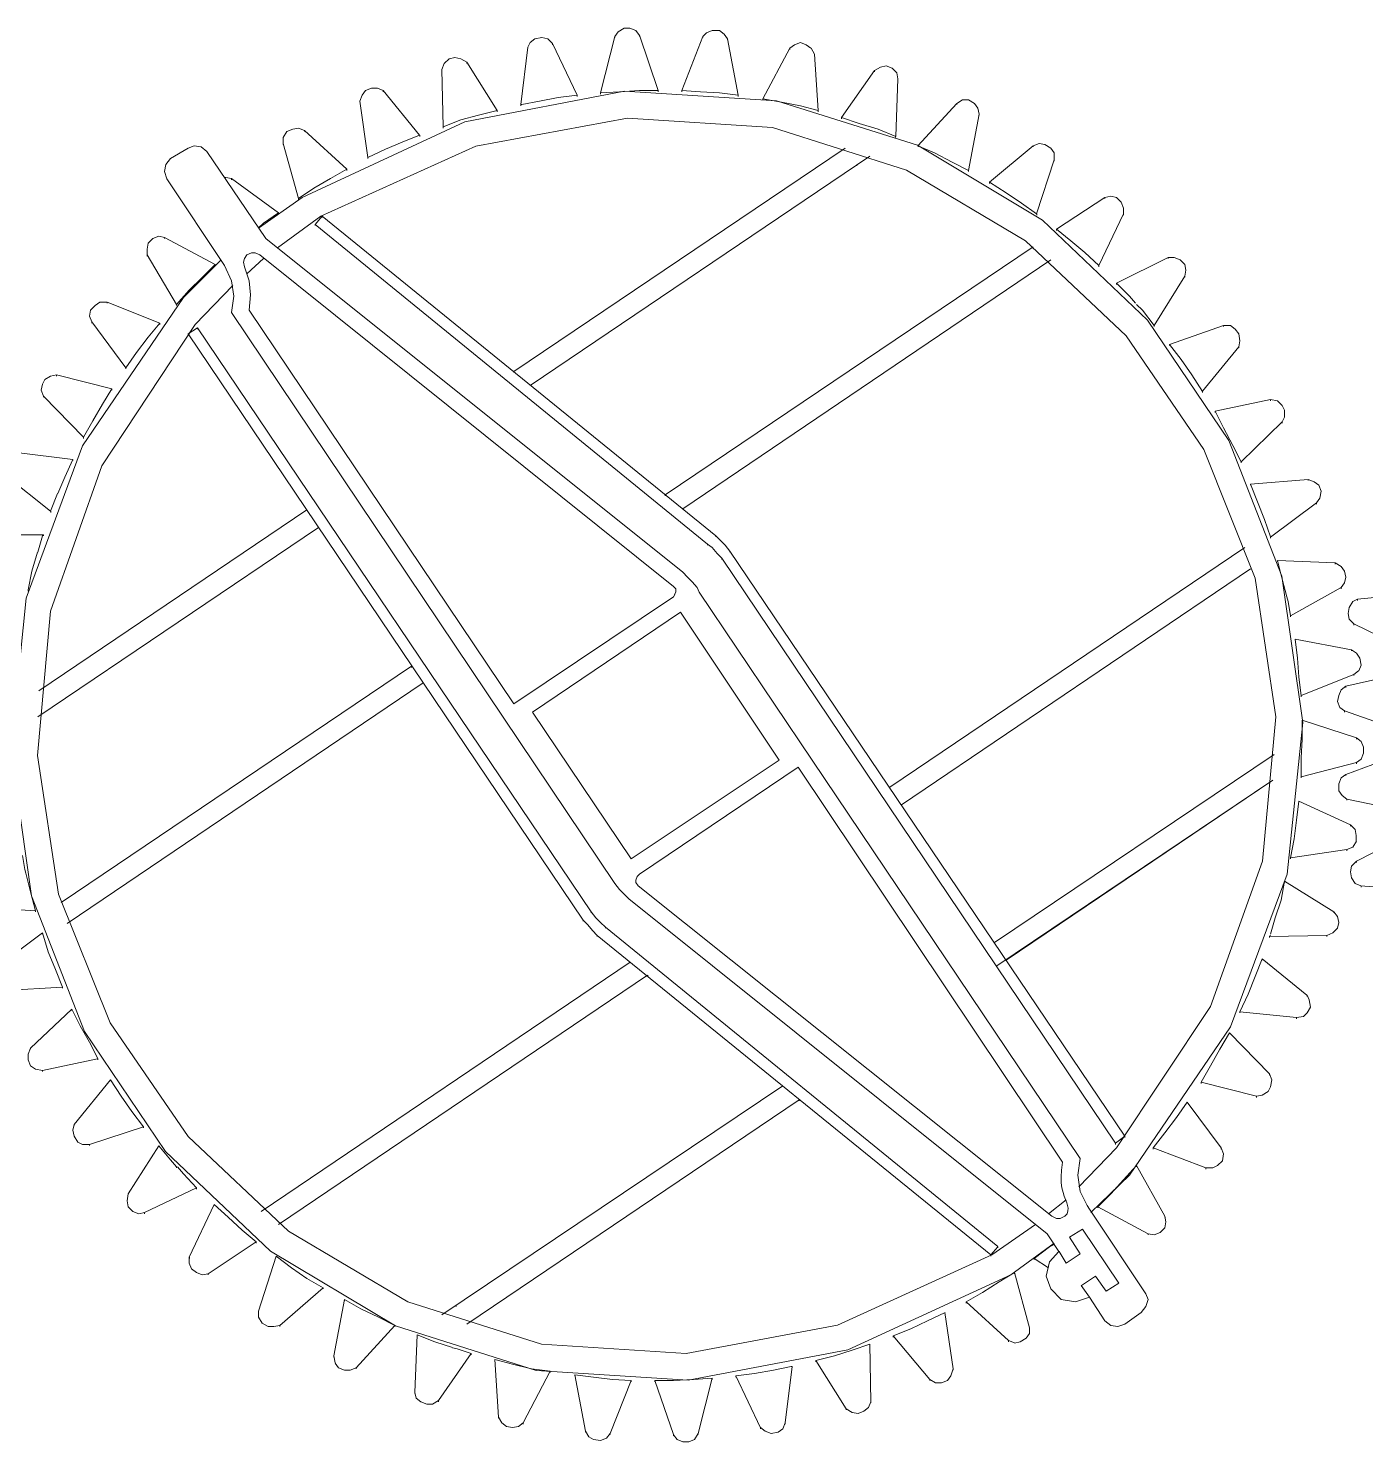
# Model space of a CAD drawing. Extents: x 0 to 248, y -13 to 117.
# Drawn here: x 146.09 to 181.96, y 34.18 to 72.09 of the extents above; entities that cross this region are included whole.
import ezdxf

# ---------------------------------------------------------------- set-up
doc = ezdxf.new("R2010")
doc.units = 0
doc.layers.add('GEOMETRY', color=7, linetype='Continuous')

msp = doc.modelspace()

# ---------------------------------------------------------------- linework, layer by layer
at = {"layer": 'GEOMETRY', "lineweight": 13}
for points in [[(161.914, 71.997), (162.071, 72.093)], [(162.071, 72.093), (162.227, 72.093), (162.386, 72.031)], [(159.549, 71.715), (159.488, 71.59)], [(159.549, 71.715), (159.676, 71.81)], [(159.676, 71.81), (159.865, 71.842), (160.023, 71.81)], [(160.022, 71.81), (160.148, 71.684)], [(160.148, 71.684), (160.81, 70.297)], [(160.149, 71.684), (160.149, 71.653)], [(161.82, 71.872), (161.441, 70.359)], [(161.914, 71.997), (161.82, 71.872)], [(161.82, 71.872), (161.82, 71.842)], [(162.386, 72.03), (162.481, 71.903)], [(162.48, 71.904), (162.48, 71.873)], [(162.481, 71.904), (162.985, 70.423)], [(164.182, 71.872), (163.616, 70.422)], [(164.277, 71.967), (164.182, 71.872)], [(164.182, 71.872), (164.182, 71.842)], [(164.277, 71.967), (164.434, 72.03), (164.624, 72.03), (164.75, 71.936)], [(164.75, 71.936), (164.845, 71.81)], [(164.844, 71.81), (165.127, 70.297)], [(164.844, 71.81), (164.844, 71.78)], [(166.64, 71.653), (166.798, 71.715), (166.955, 71.653), (167.081, 71.558)], [(157.375, 71.275), (157.534, 71.305), (157.69, 71.275), (157.849, 71.18)], [(159.487, 71.59), (159.298, 70.045)], [(159.487, 71.59), (159.487, 71.558)], [(166.514, 71.558), (165.789, 70.203)], [(166.514, 71.558), (166.64, 71.653)], [(166.514, 71.558), (166.514, 71.527)], [(167.082, 71.558), (167.177, 71.401)], [(167.176, 71.401), (167.271, 69.887)], [(167.176, 71.401), (167.176, 71.37)], [(157.185, 70.99), (157.217, 69.446)], [(157.185, 70.99), (157.185, 70.959)], [(157.249, 71.149), (157.186, 70.991)], [(157.249, 71.149), (157.375, 71.275)], [(157.848, 71.18), (158.667, 69.887)], [(157.848, 71.18), (157.848, 71.149)], [(168.784, 70.959), (167.902, 69.698)], [(168.784, 70.959), (168.941, 71.054)], [(168.784, 70.959), (168.784, 70.928)], [(168.941, 71.054), (169.098, 71.085), (169.256, 71.022)], [(169.257, 71.022), (169.382, 70.896)], [(169.382, 70.896), (169.413, 70.738), (169.352, 69.194)], [(169.414, 70.738), (169.414, 70.706)], [(174.582, 40.326), (175.623, 41.335), (178.335, 45.312), (179.846, 49.403), (180.268, 53.476), (179.711, 57.399), (178.287, 61.04), (176.108, 64.268), (173.287, 66.95), (169.933, 68.954), (166.16, 70.149), (162.078, 70.402), (157.799, 69.582), (153.436, 67.556), (152.27, 66.736)], [(154.98, 70.139), (154.98, 70.108)], [(155.043, 70.297), (154.981, 70.139), (155.201, 68.626)], [(155.137, 70.424), (155.042, 70.297)], [(155.137, 70.424), (155.295, 70.486), (155.453, 70.486), (155.611, 70.424)], [(155.611, 70.424), (156.587, 69.226)], [(155.611, 70.424), (155.611, 70.392)], [(159.801, 70.139), (159.329, 70.045), (159.297, 70.045)], [(160.81, 70.297), (160.305, 70.235), (159.801, 70.139)], [(160.81, 70.298), (160.81, 70.265)], [(161.44, 70.36), (161.946, 70.392)], [(161.441, 70.36), (161.441, 70.329)], [(162.984, 70.424), (162.48, 70.424), (161.946, 70.392)], [(162.985, 70.424), (162.985, 70.392)], [(163.616, 70.424), (164.12, 70.392)], [(163.616, 70.424), (163.616, 70.392)], [(164.12, 70.392), (164.624, 70.36), (165.128, 70.297)], [(165.128, 70.298), (165.128, 70.265)], [(165.79, 70.203), (165.79, 70.171)], [(165.79, 70.202), (166.294, 70.107)], [(170.99, 70.076), (171.147, 70.17), (171.304, 70.17), (171.462, 70.076)], [(158.668, 69.887), (158.164, 69.762), (157.691, 69.635)], [(158.668, 69.887), (158.668, 69.856)], [(159.297, 70.045), (159.297, 70.014)], [(166.294, 70.108), (166.799, 70.014), (167.272, 69.887)], [(167.271, 69.887), (167.271, 69.856)], [(170.99, 70.076), (169.95, 68.941)], [(170.99, 70.076), (170.99, 70.045)], [(171.462, 70.076), (171.557, 69.949), (171.589, 69.793), (171.305, 68.28)], [(171.589, 69.793), (171.589, 69.762)], [(174.267, 41.02), (175.276, 42.06), (177.797, 45.856), (179.186, 49.75), (179.549, 53.62), (178.99, 57.341), (177.615, 60.791), (175.529, 63.848), (172.835, 66.389), (169.64, 68.291), (166.048, 69.43), (162.164, 69.686), (158.093, 68.933), (153.94, 67.051), (152.774, 66.202)], [(153.026, 69.32), (153.183, 69.383)], [(153.183, 69.383), (153.341, 69.414), (153.498, 69.353)], [(157.217, 69.447), (157.691, 69.635)], [(157.217, 69.447), (157.217, 69.415)], [(167.902, 69.698), (168.374, 69.539)], [(167.902, 69.698), (167.902, 69.666)], [(168.374, 69.539), (168.879, 69.383)], [(168.879, 69.383), (169.352, 69.194)], [(153.026, 69.32), (152.931, 69.164), (152.931, 69.005), (153.341, 67.524)], [(152.931, 69.004), (152.931, 68.974)], [(153.499, 69.353), (154.634, 68.311)], [(153.499, 69.353), (153.499, 69.32)], [(156.587, 69.226), (156.115, 69.038), (155.674, 68.848)], [(156.588, 69.226), (156.588, 69.194)], [(169.351, 69.194), (169.351, 69.164)], [(173.038, 68.942), (173.196, 69.004), (173.352, 68.974), (173.511, 68.88)], [(150.884, 68.784), (150.726, 68.91), (150.537, 68.941), (150.379, 68.879), (149.907, 68.596)], [(150.884, 68.784), (152.459, 66.453)], [(155.201, 68.626), (155.674, 68.848)], [(155.202, 68.627), (155.202, 68.596)], [(159.109, 62.891), (167.996, 68.879)], [(159.549, 62.513), (168.658, 68.659)], [(169.95, 68.942), (170.39, 68.754)], [(169.951, 68.943), (169.951, 68.911)], [(170.39, 68.753), (170.864, 68.5), (171.304, 68.28)], [(171.872, 67.965), (173.038, 68.942)], [(173.038, 68.943), (173.038, 68.911)], [(173.51, 68.879), (173.605, 68.753), (173.605, 68.564), (173.132, 67.114)], [(149.907, 68.596), (149.781, 68.438), (149.748, 68.248), (149.811, 68.059), (151.356, 65.727), (151.545, 65.319), (151.607, 64.908), (151.545, 64.467), (161.82, 49.151), (161.946, 48.992), (162.071, 48.866)], [(154.193, 68.06), (154.633, 68.311)], [(154.634, 68.311), (154.634, 68.281)], [(168.31, 68.438), (168.31, 68.407)], [(171.304, 68.28), (171.304, 68.248)], [(173.605, 68.564), (173.605, 68.533)], [(151.357, 68.091), (151.387, 68.091), (151.544, 68.06)], [(151.545, 68.06), (152.806, 67.146)], [(151.545, 68.06), (151.545, 68.028)], [(153.751, 67.808), (154.193, 68.06)], [(171.872, 67.965), (172.313, 67.682)], [(171.872, 67.965), (171.872, 67.934)], [(153.341, 67.524), (153.75, 67.808)], [(153.341, 67.524), (153.341, 67.493)], [(172.313, 67.682), (172.723, 67.398)], [(173.668, 66.704), (174.961, 67.557)], [(174.961, 67.557), (175.118, 67.587), (175.276, 67.557)], [(174.961, 67.557), (174.961, 67.524)], [(175.276, 67.557), (175.402, 67.43)], [(152.805, 67.146), (152.396, 66.862), (152.27, 66.737)], [(152.805, 67.147), (152.805, 67.115)], [(172.723, 67.398), (173.132, 67.115)], [(173.133, 67.115), (173.133, 67.082)], [(175.402, 67.43), (175.464, 67.272), (175.464, 67.115), (174.803, 65.727)], [(175.465, 67.115), (175.465, 67.082)], [(153.972, 67.051), (153.783, 66.83)], [(153.783, 66.83), (164.308, 58.258)], [(153.783, 66.83), (153.783, 66.799)], [(153.972, 67.052), (164.53, 58.479)], [(153.972, 67.052), (153.972, 67.021)], [(149.433, 66.453), (149.308, 66.326), (149.276, 66.169), (149.276, 66.012), (150.064, 64.686)], [(149.433, 66.453), (149.59, 66.515), (149.747, 66.484), (151.104, 65.76)], [(149.748, 66.485), (149.748, 66.454)], [(163.773, 57.375), (163.646, 57.502), (152.459, 66.453)], [(173.668, 66.704), (174.046, 66.389)], [(173.668, 66.704), (173.668, 66.672)], [(174.046, 66.389), (174.426, 66.075), (174.803, 65.727)], [(149.276, 66.012), (149.276, 65.981)], [(159.109, 53.973), (152.017, 64.531), (152.049, 64.94), (152.017, 65.319), (151.891, 65.697), (151.861, 65.823), (151.891, 65.915), (151.955, 66.012)], [(151.955, 66.012), (152.081, 66.074), (152.176, 66.074), (152.301, 66.012), (163.394, 57.123)], [(163.173, 59.581), (173.037, 66.231)], [(151.261, 65.886), (150.252, 64.876), (147.547, 60.897), (146.04, 56.808), (145.62, 52.739), (146.176, 48.821), (147.597, 45.186), (149.772, 41.965), (152.59, 39.288), (155.94, 37.286), (159.711, 36.091), (163.792, 35.834), (168.072, 36.646), (172.44, 38.657), (173.606, 39.507)], [(150.757, 65.412), (151.105, 65.76)], [(151.104, 65.76), (151.104, 65.727)], [(152.396, 65.916), (151.955, 65.507)], [(163.648, 59.203), (173.51, 65.886)], [(174.803, 65.727), (174.803, 65.697)], [(175.276, 65.254), (176.663, 65.947)], [(176.977, 65.886), (177.103, 65.76), (177.135, 65.602), (177.103, 65.444), (176.284, 64.12)], [(176.663, 65.947), (176.82, 65.947), (176.978, 65.885)], [(176.663, 65.947), (176.663, 65.915)], [(150.757, 65.412), (150.411, 65.065)], [(175.276, 65.255), (175.276, 65.225)], [(175.276, 65.254), (175.623, 64.908)], [(177.103, 65.445), (177.103, 65.413)], [(151.577, 65.192), (150.569, 64.152), (148.065, 60.354), (146.69, 56.459), (146.339, 52.59), (146.907, 48.87), (148.288, 45.421), (150.379, 42.367), (153.073, 39.829), (156.267, 37.931), (159.854, 36.796), (163.731, 36.545), (167.793, 37.303), (171.934, 39.192), (173.101, 40.012)], [(150.411, 65.066), (150.064, 64.687)], [(175.623, 64.908), (175.78, 64.719)], [(147.889, 64.656), (147.763, 64.53), (147.732, 64.372)], [(147.889, 64.656), (148.014, 64.75)], [(148.014, 64.75), (148.204, 64.75), (149.622, 64.184)], [(148.205, 64.75), (148.205, 64.719)], [(150.064, 64.688), (150.064, 64.657)], [(175.812, 64.687), (175.968, 64.531)], [(175.968, 64.53), (176.283, 64.12)], [(147.732, 64.372), (147.794, 64.215), (148.709, 62.985)], [(147.795, 64.215), (147.795, 64.184)], [(149.623, 64.184), (149.309, 63.805)], [(149.623, 64.184), (149.623, 64.152)], [(176.285, 64.12), (176.285, 64.09)], [(176.694, 63.615), (178.143, 64.12), (178.333, 64.12), (178.459, 64.024)], [(178.143, 64.12), (178.143, 64.09)], [(149.308, 63.805), (148.993, 63.396)], [(150.379, 63.901), (150.631, 64.058)], [(150.379, 63.901), (160.969, 48.174)], [(150.379, 63.901), (150.379, 63.87)], [(150.63, 64.058), (161.189, 48.395)], [(150.63, 64.058), (150.63, 64.025)], [(178.459, 64.025), (178.554, 63.901), (178.585, 63.711)], [(178.585, 63.71), (178.554, 63.553)], [(148.993, 63.396), (148.709, 62.986)], [(176.694, 63.615), (177.009, 63.206)], [(176.694, 63.615), (176.694, 63.584)], [(178.553, 63.553), (177.576, 62.356)], [(178.553, 63.553), (178.553, 63.522)], [(148.709, 62.986), (148.709, 62.955)], [(177.009, 63.206), (177.291, 62.797), (177.576, 62.355)], [(146.535, 62.67), (146.471, 62.545), (146.44, 62.388)], [(146.535, 62.67), (146.692, 62.765)], [(146.692, 62.765), (146.849, 62.797), (148.331, 62.418)], [(146.849, 62.797), (146.849, 62.765)], [(159.109, 62.891), (159.109, 62.86)], [(146.44, 62.388), (146.502, 62.229), (147.575, 61.125)], [(146.503, 62.229), (146.503, 62.198)], [(148.331, 62.418), (148.079, 62.009)], [(148.332, 62.418), (148.332, 62.388)], [(177.577, 62.356), (177.577, 62.325)], [(148.079, 62.009), (147.827, 61.568)], [(177.923, 61.82), (179.403, 62.135), (179.593, 62.103), (179.719, 61.977)], [(177.923, 61.82), (178.143, 61.38)], [(177.923, 61.82), (177.923, 61.788)], [(179.404, 62.135), (179.404, 62.104)], [(179.719, 61.977), (179.781, 61.852), (179.781, 61.662)], [(147.827, 61.568), (147.575, 61.126)], [(178.616, 60.464), (179.72, 61.535)], [(179.719, 61.536), (179.719, 61.505)], [(179.782, 61.661), (179.72, 61.535)], [(147.575, 61.125), (147.575, 61.094)], [(178.143, 61.379), (178.396, 60.904), (178.616, 60.464)], [(145.589, 60.654), (145.778, 60.717), (147.291, 60.528)], [(147.291, 60.528), (147.071, 60.054)], [(147.291, 60.528), (147.291, 60.497)], [(178.616, 60.464), (178.616, 60.434)], [(145.495, 60.086), (146.692, 59.142)], [(147.071, 60.054), (146.881, 59.614)], [(178.869, 59.864), (180.413, 59.991), (180.57, 59.928), (180.696, 59.834)], [(180.414, 59.991), (180.414, 59.959)], [(146.88, 59.613), (146.692, 59.141)], [(163.173, 59.581), (163.173, 59.551)], [(178.869, 59.864), (179.057, 59.392)], [(178.869, 59.864), (178.869, 59.835)], [(180.696, 59.834), (180.759, 59.677), (180.727, 59.487)], [(146.377, 54.32), (153.563, 59.173)], [(179.057, 59.393), (179.246, 58.92), (179.404, 58.448)], [(179.404, 58.447), (180.633, 59.361)], [(180.728, 59.488), (180.633, 59.362)], [(180.634, 59.362), (180.634, 59.33)], [(146.693, 59.142), (146.693, 59.109)], [(146.503, 58.51), (144.959, 58.51), (144.801, 58.448)], [(146.345, 53.626), (153.877, 58.699)], [(146.503, 58.51), (146.471, 58.479), (146.345, 58.037)], [(146.503, 58.51), (146.503, 58.479)], [(164.53, 58.479), (164.656, 58.353)], [(164.53, 58.479), (164.53, 58.448)], [(179.404, 58.447), (179.404, 58.416)], [(146.344, 58.037), (146.188, 57.533)], [(164.308, 58.258), (164.434, 58.163)], [(164.308, 58.258), (164.308, 58.227)], [(164.434, 58.163), (164.561, 58.007)], [(164.561, 58.007), (164.686, 57.881), (175.245, 42.187)], [(164.656, 58.353), (164.782, 58.227), (164.908, 58.069)], [(164.908, 58.069), (175.497, 42.374)], [(164.908, 58.069), (164.908, 58.038)], [(169.194, 51.736), (178.711, 58.164)], [(164.686, 57.881), (164.686, 57.848)], [(179.593, 57.817), (179.719, 57.313)], [(179.593, 57.817), (181.137, 57.755), (181.294, 57.66)], [(179.593, 57.817), (179.593, 57.787)], [(181.137, 57.754), (181.137, 57.723)], [(181.295, 57.659), (181.39, 57.533), (181.421, 57.374)], [(146.188, 57.533), (146.092, 57.029)], [(174.551, 40.421), (174.488, 40.516), (174.298, 40.893), (174.236, 41.335), (174.298, 41.775), (167.114, 52.459), (164.087, 56.967), (164.025, 57.092), (163.898, 57.249), (163.772, 57.374)], [(169.509, 51.263), (178.869, 57.597)], [(179.719, 57.313), (179.845, 56.841)], [(181.422, 57.374), (181.39, 57.219)], [(146.093, 57.029), (146.093, 56.997)], [(163.394, 57.123), (163.456, 57.061), (163.456, 56.967), (163.425, 56.902)], [(163.426, 56.903), (163.395, 56.841)], [(179.94, 56.336), (181.294, 57.092)], [(181.389, 57.219), (181.294, 57.092)], [(181.295, 57.092), (181.295, 57.061)], [(183.281, 56.935), (181.737, 56.778), (181.61, 56.714)], [(159.109, 53.973), (163.394, 56.841)], [(179.845, 56.841), (179.876, 56.714), (179.94, 56.336)], [(181.515, 56.557), (181.484, 56.399)], [(181.61, 56.714), (181.515, 56.557)], [(181.737, 56.778), (181.737, 56.747)], [(159.613, 53.752), (163.584, 56.431)], [(163.584, 56.431), (166.23, 52.459)], [(179.94, 56.336), (179.94, 56.305)], [(181.484, 56.399), (181.515, 56.242)], [(181.516, 56.241), (181.642, 56.115)], [(181.642, 56.115), (182.996, 55.454)], [(181.642, 56.115), (181.642, 56.084)], [(180.066, 55.705), (180.128, 55.202)], [(180.066, 55.705), (181.579, 55.422)], [(180.066, 55.705), (180.066, 55.675)], [(181.579, 55.422), (181.705, 55.328)], [(181.579, 55.422), (181.579, 55.391)], [(146.975, 48.647), (156.367, 54.982)], [(156.367, 54.981), (156.367, 54.95)], [(180.129, 55.202), (180.161, 54.697)], [(181.705, 55.328), (181.799, 55.202), (181.831, 55.012)], [(181.831, 55.012), (181.768, 54.856)], [(180.161, 54.697), (180.223, 54.192)], [(181.767, 54.856), (181.641, 54.76), (180.223, 54.193)], [(182.933, 54.791), (181.421, 54.445), (181.294, 54.351)], [(181.642, 54.76), (181.642, 54.73)], [(147.133, 48.079), (156.683, 54.539)], [(181.295, 54.351), (181.233, 54.194)], [(181.422, 54.446), (181.422, 54.415)], [(180.223, 54.194), (180.223, 54.163)], [(181.232, 54.194), (181.201, 54.036)], [(181.201, 54.035), (181.263, 53.879)], [(181.263, 53.879), (181.389, 53.783), (182.839, 53.279)], [(159.613, 53.752), (162.259, 49.813)], [(180.255, 53.531), (180.255, 53.027)], [(180.255, 53.531), (181.705, 53.058)], [(180.255, 53.531), (180.255, 53.5)], [(181.389, 53.783), (181.389, 53.752)], [(180.255, 53.028), (180.224, 52.524)], [(181.705, 53.059), (181.831, 52.964)], [(181.705, 53.059), (181.705, 53.028)], [(181.831, 52.964), (181.893, 52.807), (181.893, 52.649), (181.831, 52.492)], [(162.259, 49.813), (166.231, 52.459)], [(171.999, 47.575), (179.499, 52.618)], [(180.223, 52.524), (180.223, 52.019)], [(181.831, 52.492), (181.705, 52.396), (180.224, 52.018)], [(181.422, 52.082), (182.872, 52.617)], [(181.705, 52.398), (181.705, 52.366)], [(162.481, 49.403), (166.735, 52.271)], [(166.735, 52.271), (173.826, 41.681), (173.795, 41.469), (173.786, 41.284), (173.792, 41.125), (173.812, 40.987), (173.84, 40.869), (173.874, 40.765), (173.908, 40.674), (173.939, 40.592), (173.963, 40.517), (173.975, 40.444), (173.973, 40.372), (173.952, 40.296), (173.889, 40.232)], [(180.223, 52.019), (180.223, 51.988)], [(181.295, 51.987), (181.233, 51.831)], [(181.295, 51.987), (181.422, 52.082)], [(181.422, 52.082), (181.422, 52.051)], [(172.062, 46.946), (179.467, 51.925)], [(172.313, 47.102), (179.467, 51.924)], [(181.232, 51.83), (181.232, 51.641), (181.326, 51.514)], [(180.161, 51.358), (180.098, 50.853)], [(180.161, 51.358), (181.548, 50.727)], [(180.161, 51.358), (180.161, 51.326)], [(181.328, 51.514), (181.453, 51.419), (182.966, 51.105)], [(181.453, 51.419), (181.453, 51.389)], [(180.097, 50.853), (180.035, 50.348)], [(181.547, 50.727), (181.673, 50.6), (181.704, 50.443), (181.704, 50.287)], [(181.547, 50.727), (181.547, 50.696)], [(181.705, 49.75), (183.059, 50.442)], [(180.035, 50.348), (179.94, 49.844)], [(181.61, 50.127), (181.453, 50.065), (179.94, 49.844)], [(181.453, 50.066), (181.453, 50.034)], [(181.705, 50.286), (181.61, 50.127)], [(145.936, 49.907), (145.998, 49.529), (146.03, 49.435), (146.156, 48.93)], [(179.94, 49.844), (179.94, 49.813)], [(181.705, 49.749), (181.579, 49.623)], [(181.705, 49.75), (181.705, 49.718)], [(162.449, 49.087), (162.387, 49.182), (162.387, 49.246), (162.418, 49.34), (162.48, 49.402)], [(181.579, 49.623), (181.547, 49.467), (181.579, 49.309)], [(181.579, 49.309), (181.673, 49.151)], [(146.156, 48.931), (146.283, 48.425)], [(173.762, 40.169), (173.667, 40.169), (173.542, 40.231), (162.449, 49.087)], [(179.782, 49.214), (179.688, 48.709)], [(179.782, 49.214), (181.106, 48.395)], [(179.782, 49.214), (179.782, 49.183)], [(181.673, 49.151), (181.83, 49.088), (183.375, 48.962)], [(181.831, 49.087), (181.831, 49.057)], [(144.581, 48.584), (144.739, 48.52), (146.283, 48.425)], [(162.071, 48.867), (162.198, 48.741), (173.417, 39.759)], [(179.688, 48.709), (179.531, 48.236)], [(146.283, 48.426), (146.283, 48.395)], [(160.968, 48.174), (161.094, 48.048), (161.219, 47.89)], [(160.968, 48.174), (160.968, 48.143)], [(161.189, 48.395), (161.314, 48.237), (161.441, 48.112)], [(161.189, 48.395), (161.189, 48.364)], [(179.531, 48.237), (179.404, 47.797)], [(181.106, 48.395), (181.201, 48.27), (181.232, 48.112)], [(181.106, 48.395), (181.106, 48.364)], [(145.242, 46.913), (146.471, 47.828)], [(146.47, 47.828), (146.628, 47.322), (146.818, 46.849)], [(146.471, 47.828), (146.471, 47.796)], [(161.219, 47.89), (161.346, 47.763), (171.904, 39.192)], [(161.441, 48.112), (161.567, 47.985), (172.092, 39.413)], [(161.567, 47.985), (161.567, 47.954)], [(180.917, 47.763), (181.075, 47.828)], [(181.232, 48.112), (181.201, 47.954), (181.075, 47.829)], [(161.346, 47.763), (161.346, 47.733)], [(171.999, 47.575), (171.999, 47.542)], [(179.404, 47.763), (179.373, 47.733)], [(179.373, 47.733), (180.917, 47.763)], [(179.373, 47.735), (179.373, 47.702)], [(180.917, 47.764), (180.917, 47.735)], [(152.333, 40.358), (162.229, 47.04)], [(179.183, 47.133), (178.995, 46.66)], [(179.183, 47.133), (180.381, 46.156)], [(179.183, 47.133), (179.183, 47.102)], [(146.818, 46.85), (147.006, 46.377)], [(152.805, 40.012), (162.701, 46.693)], [(162.702, 46.693), (162.702, 46.661)], [(178.995, 46.66), (178.806, 46.187)], [(147.007, 46.377), (145.462, 46.283), (145.305, 46.315)], [(147.007, 46.377), (147.007, 46.347)], [(178.805, 46.188), (178.584, 45.715)], [(180.382, 46.157), (180.382, 46.125)], [(180.382, 46.156), (180.443, 46.03), (180.475, 45.841), (180.382, 45.684)], [(146.156, 44.738), (147.259, 45.779)], [(147.259, 45.779), (147.481, 45.337), (147.733, 44.896)], [(147.259, 45.779), (147.259, 45.746)], [(178.585, 45.715), (180.098, 45.558)], [(178.585, 45.715), (178.585, 45.685)], [(180.097, 45.558), (180.097, 45.526)], [(180.382, 45.685), (180.286, 45.59), (180.098, 45.558)], [(179.373, 44.045), (178.301, 45.149), (178.049, 44.706)], [(178.301, 45.149), (178.301, 45.118)], [(146.156, 44.738), (146.093, 44.58)], [(146.156, 44.738), (146.156, 44.706)], [(147.732, 44.897), (147.953, 44.456)], [(146.092, 44.58), (146.092, 44.424), (146.156, 44.266)], [(146.47, 44.14), (147.952, 44.455)], [(147.953, 44.455), (147.953, 44.424)], [(178.048, 44.706), (177.796, 44.266)], [(146.156, 44.266), (146.283, 44.17), (146.47, 44.14)], [(146.471, 44.14), (146.471, 44.109)], [(177.797, 44.266), (177.545, 43.825)], [(179.373, 44.046), (179.373, 44.014)], [(179.373, 44.045), (179.435, 43.888)], [(147.322, 42.69), (148.299, 43.888), (148.583, 43.447)], [(148.298, 43.888), (148.298, 43.857)], [(157.185, 37.585), (166.326, 43.73)], [(177.545, 43.824), (179.026, 43.446)], [(177.545, 43.824), (177.545, 43.793)], [(179.435, 43.888), (179.404, 43.699), (179.34, 43.573)], [(148.583, 43.446), (148.867, 43.036)], [(157.848, 37.334), (166.766, 43.353)], [(166.766, 43.353), (166.766, 43.321)], [(178.08, 42.06), (177.167, 43.289), (176.883, 42.88)], [(177.167, 43.29), (177.167, 43.258)], [(179.026, 43.447), (179.026, 43.415)], [(179.341, 43.572), (179.184, 43.477), (179.027, 43.446)], [(148.867, 43.036), (149.181, 42.627)], [(176.883, 42.88), (176.569, 42.469)], [(147.322, 42.69), (147.291, 42.534), (147.322, 42.374)], [(147.323, 42.691), (147.323, 42.659)], [(147.732, 42.154), (149.181, 42.628)], [(149.181, 42.627), (149.181, 42.596)], [(176.568, 42.469), (176.253, 42.06)], [(147.322, 42.373), (147.417, 42.218)], [(147.417, 42.218), (147.543, 42.154), (147.732, 42.154)], [(147.732, 42.154), (147.732, 42.123)], [(148.773, 40.831), (149.591, 42.122), (149.907, 41.744)], [(149.591, 42.122), (149.591, 42.092)], [(175.245, 42.187), (175.497, 42.374)], [(175.245, 42.187), (175.245, 42.154)], [(175.497, 42.373), (175.497, 42.344)], [(149.907, 41.744), (150.064, 41.557)], [(176.253, 42.06), (177.671, 41.525)], [(176.253, 42.06), (176.253, 42.029)], [(178.113, 41.713), (177.986, 41.587)], [(178.08, 42.06), (178.144, 41.903), (178.113, 41.713)], [(178.082, 42.06), (178.082, 42.029)], [(150.064, 41.557), (150.064, 41.525)], [(150.095, 41.557), (150.252, 41.368)], [(150.253, 41.367), (150.6, 40.988)], [(176.568, 40.232), (175.812, 41.587), (175.464, 41.208)], [(175.812, 41.587), (175.812, 41.557)], [(177.986, 41.587), (177.86, 41.525), (177.671, 41.525)], [(177.671, 41.525), (177.671, 41.493)], [(149.213, 40.326), (150.6, 40.988)], [(150.601, 40.988), (150.601, 40.956)], [(175.465, 41.207), (175.119, 40.831)], [(148.773, 40.831), (148.74, 40.642), (148.773, 40.484)], [(148.773, 40.832), (148.773, 40.799)], [(173.448, 40.296), (173.921, 40.673)], [(174.772, 40.485), (175.118, 40.832)], [(148.773, 40.485), (148.898, 40.358)], [(148.898, 40.358), (149.055, 40.296), (149.212, 40.327)], [(149.213, 40.326), (149.213, 40.296)], [(151.073, 40.547), (150.411, 39.13)], [(151.073, 40.547), (151.451, 40.201)], [(151.073, 40.547), (151.073, 40.516)], [(151.451, 40.201), (151.829, 39.853), (152.207, 39.539)], [(173.762, 40.169), (173.889, 40.231)], [(175.937, 37.648), (176.063, 37.805), (176.126, 37.995), (176.063, 38.152), (174.551, 40.421)], [(174.772, 40.485), (176.126, 39.759)], [(174.772, 40.485), (174.772, 40.453)], [(176.568, 40.232), (176.599, 40.075), (176.568, 39.917), (176.442, 39.792)], [(176.568, 40.232), (176.568, 40.202)], [(174.015, 39.665), (174.362, 39.885)], [(174.362, 39.885), (175.34, 38.436)], [(150.915, 38.688), (152.207, 39.54)], [(152.207, 39.54), (152.207, 39.508)], [(173.417, 39.759), (173.731, 39.286), (173.479, 39.003), (173.385, 38.624), (173.511, 38.279)], [(173.479, 39.412), (173.606, 39.475)], [(174.015, 39.664), (174.298, 39.224)], [(176.442, 39.791), (176.284, 39.729), (176.126, 39.759)], [(176.127, 39.76), (176.127, 39.729)], [(150.411, 39.13), (150.411, 38.971), (150.473, 38.815)], [(150.412, 39.13), (150.412, 39.097)], [(152.743, 39.16), (152.269, 37.68)], [(152.742, 39.16), (153.153, 38.846)], [(152.744, 39.16), (152.744, 39.13)], [(172.093, 39.412), (171.904, 39.191)], [(171.904, 39.192), (171.904, 39.161)], [(172.092, 39.412), (172.092, 39.381)], [(173.07, 39.097), (173.479, 39.412)], [(173.07, 39.098), (173.07, 39.067)], [(173.07, 39.097), (173.448, 38.846)], [(173.732, 39.286), (173.92, 38.971)], [(173.921, 38.971), (174.299, 39.224)], [(150.473, 38.815), (150.599, 38.719)], [(150.599, 38.719), (150.756, 38.657), (150.914, 38.688)], [(150.915, 38.688), (150.915, 38.657)], [(153.153, 38.846), (153.562, 38.562)], [(172.124, 38.468), (172.534, 38.719)], [(172.534, 38.719), (172.944, 37.239)], [(172.535, 38.72), (172.535, 38.688)], [(152.837, 37.301), (154.003, 38.31)], [(153.562, 38.562), (154.002, 38.31)], [(154.004, 38.31), (154.004, 38.28)], [(171.683, 38.184), (172.123, 38.468)], [(174.33, 38.372), (174.552, 38.058)], [(174.332, 38.373), (174.708, 38.625)], [(174.708, 38.625), (174.993, 38.215)], [(174.993, 38.215), (175.34, 38.436)], [(154.571, 37.994), (154.288, 36.481)], [(154.571, 37.994), (155.011, 37.742)], [(154.571, 37.994), (154.571, 37.964)], [(171.242, 37.931), (171.683, 38.184)], [(171.242, 37.932), (171.242, 37.901)], [(171.242, 37.931), (172.377, 36.892)], [(173.51, 38.279), (173.794, 37.995), (174.172, 37.931), (174.551, 38.058)], [(174.551, 38.058), (174.96, 37.428)], [(152.269, 37.68), (152.269, 37.522)], [(152.27, 37.68), (152.27, 37.648)], [(155.011, 37.742), (155.484, 37.521)], [(157.565, 37.837), (157.565, 37.805)], [(170.202, 37.428), (170.675, 37.648)], [(170.674, 37.648), (170.895, 36.135)], [(170.674, 37.648), (170.674, 37.616)], [(174.961, 37.428), (175.118, 37.301), (175.308, 37.27), (175.496, 37.334), (175.937, 37.648)], [(152.269, 37.522), (152.365, 37.365)], [(152.365, 37.364), (152.522, 37.269)], [(152.837, 37.301), (152.68, 37.27), (152.523, 37.27)], [(152.838, 37.301), (152.838, 37.27)], [(155.926, 37.301), (154.886, 36.166)], [(155.484, 37.522), (155.925, 37.301)], [(155.926, 37.301), (155.926, 37.27)], [(169.288, 37.019), (169.76, 37.206)], [(169.759, 37.206), (170.201, 37.428)], [(172.944, 37.238), (172.944, 37.08), (172.849, 36.955)], [(172.944, 37.238), (172.944, 37.207)], [(156.525, 37.049), (156.462, 35.504)], [(156.525, 37.049), (156.997, 36.86)], [(156.525, 37.049), (156.525, 37.019)], [(156.997, 36.86), (157.471, 36.704)], [(168.185, 36.64), (168.658, 36.798)], [(168.658, 36.798), (168.69, 35.253)], [(168.658, 36.798), (168.658, 36.765)], [(169.288, 37.019), (170.265, 35.852)], [(169.288, 37.019), (169.288, 36.986)], [(172.377, 36.892), (172.534, 36.83)], [(172.377, 36.892), (172.377, 36.86)], [(172.534, 36.829), (172.692, 36.859)], [(172.692, 36.86), (172.849, 36.956)], [(154.288, 36.482), (154.318, 36.293)], [(154.288, 36.482), (154.288, 36.451)], [(157.973, 36.545), (157.091, 35.284)], [(157.47, 36.703), (157.595, 36.671), (157.973, 36.545)], [(157.973, 36.545), (157.973, 36.514)], [(168.185, 36.64), (167.712, 36.482), (167.207, 36.356)], [(154.318, 36.292), (154.413, 36.166)], [(154.413, 36.165), (154.571, 36.103)], [(154.571, 36.104), (154.728, 36.104)], [(154.728, 36.104), (154.885, 36.166)], [(154.885, 36.168), (154.885, 36.136)], [(158.603, 36.387), (158.699, 34.843)], [(158.604, 36.388), (158.604, 36.356)], [(158.604, 36.387), (159.078, 36.262), (159.582, 36.135)], [(160.086, 36.072), (159.361, 34.686)], [(159.582, 36.135), (160.086, 36.073)], [(160.086, 36.072), (160.086, 36.041)], [(165.57, 36.009), (166.074, 36.104)], [(166.578, 36.198), (166.546, 36.198), (166.074, 36.103)], [(166.578, 36.198), (166.389, 34.685)], [(166.579, 36.198), (166.579, 36.168)], [(167.208, 36.356), (168.028, 35.064)], [(167.208, 36.356), (167.208, 36.325)], [(170.894, 36.135), (170.832, 35.947)], [(170.895, 36.136), (170.895, 36.104)], [(160.747, 35.979), (161.032, 34.465)], [(160.747, 35.979), (161.252, 35.915), (161.756, 35.852)], [(160.748, 35.979), (160.748, 35.947)], [(162.259, 35.82), (161.693, 34.402)], [(161.755, 35.852), (162.259, 35.82)], [(162.259, 35.82), (162.259, 35.79)], [(162.89, 35.82), (163.394, 34.371)], [(162.89, 35.82), (163.395, 35.82)], [(162.89, 35.82), (162.89, 35.79)], [(163.395, 35.82), (163.93, 35.852)], [(163.93, 35.852), (164.435, 35.883)], [(164.434, 35.883), (164.056, 34.402)], [(164.435, 35.883), (164.435, 35.852)], [(165.065, 35.946), (165.57, 36.008)], [(165.065, 35.946), (165.726, 34.558)], [(165.065, 35.946), (165.065, 35.914)], [(170.264, 35.852), (170.422, 35.758)], [(170.264, 35.852), (170.264, 35.82)], [(170.422, 35.758), (170.579, 35.758)], [(170.58, 35.758), (170.738, 35.82)], [(170.833, 35.946), (170.738, 35.819)], [(156.462, 35.504), (156.493, 35.348), (156.62, 35.253)], [(156.462, 35.504), (156.462, 35.474)], [(156.933, 35.19), (157.091, 35.285)], [(157.091, 35.284), (157.091, 35.253)], [(156.62, 35.253), (156.777, 35.19), (156.933, 35.19)], [(168.028, 35.064), (168.185, 34.969)], [(168.028, 35.064), (168.028, 35.033)], [(168.501, 35.002), (168.343, 34.937), (168.186, 34.969)], [(168.501, 35.002), (168.626, 35.096)], [(168.69, 35.253), (168.626, 35.096)], [(168.69, 35.253), (168.69, 35.223)], [(158.699, 34.843), (158.794, 34.686)], [(158.7, 34.843), (158.7, 34.813)], [(158.793, 34.686), (158.92, 34.591)], [(159.235, 34.591), (159.078, 34.559), (158.92, 34.591)], [(159.235, 34.591), (159.361, 34.686)], [(159.362, 34.686), (159.362, 34.654)], [(165.727, 34.56), (165.727, 34.528)], [(165.727, 34.559), (165.853, 34.465)], [(166.2, 34.434), (166.326, 34.528)], [(166.388, 34.686), (166.326, 34.528)], [(166.388, 34.686), (166.388, 34.654)], [(161.032, 34.465), (161.126, 34.308)], [(161.032, 34.465), (161.032, 34.434)], [(161.126, 34.308), (161.252, 34.245)], [(161.252, 34.244), (161.441, 34.213)], [(161.441, 34.213), (161.599, 34.275)], [(161.693, 34.402), (161.598, 34.276)], [(161.693, 34.402), (161.693, 34.372)], [(163.395, 34.371), (163.395, 34.34)], [(163.395, 34.37), (163.49, 34.244)], [(163.49, 34.244), (163.647, 34.181)], [(163.647, 34.181), (163.803, 34.181)], [(163.803, 34.181), (163.961, 34.244)], [(164.056, 34.402), (163.961, 34.245)], [(164.056, 34.402), (164.056, 34.372)], [(165.853, 34.465), (166.01, 34.402), (166.2, 34.434)]]:
    msp.add_lwpolyline(points, dxfattribs=at)

doc.saveas('drawing.dxf')
